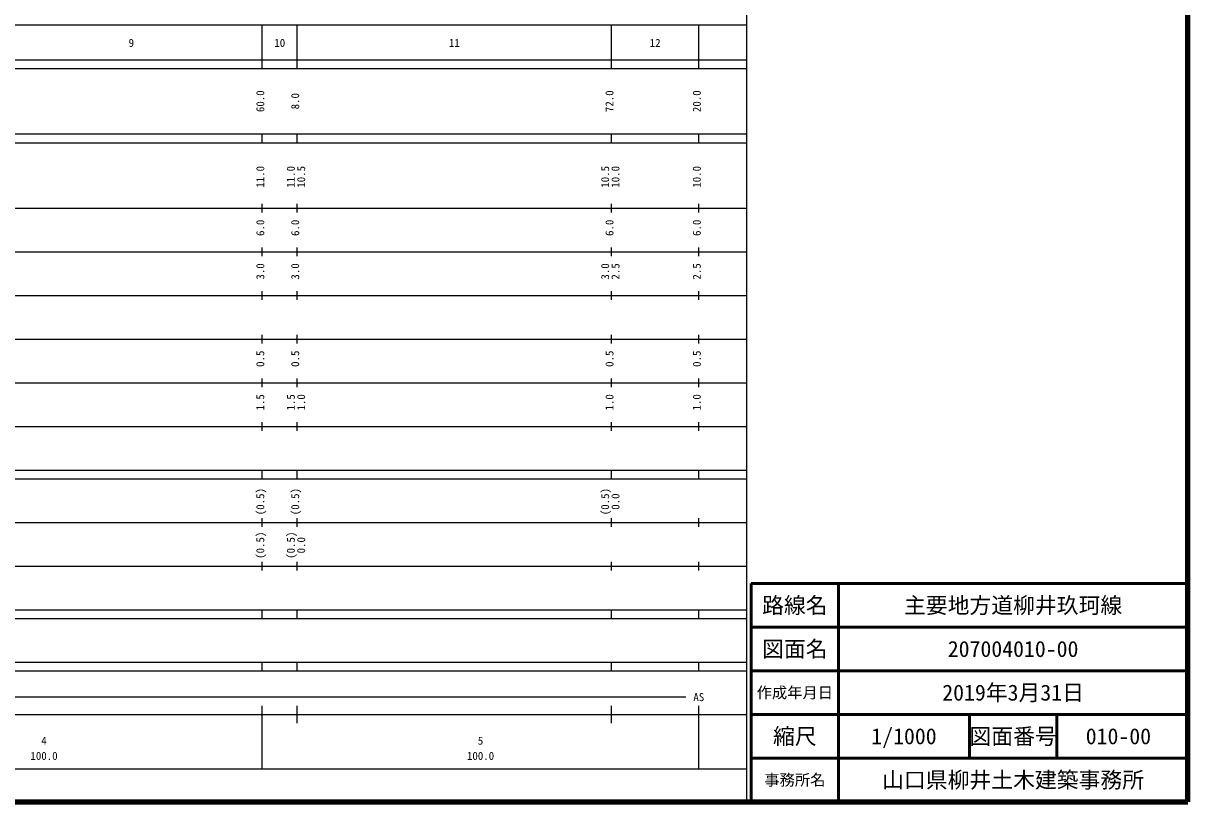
# Model space of a CAD drawing. Units: millimetres on the paper, enlarged 1000 times. Extents: x 40000 to 680000, y 20000 to 380000.
# Drawn here: x 413250 to 680000, y 20000 to 198357 of the extents above; entities that cross this region are included whole.
import ezdxf
from ezdxf.enums import TextEntityAlignment as Align

# ---------------------------------------------------------------- set-up
doc = ezdxf.new("R2010")
doc.units = ezdxf.units.MM
doc.header["$LTSCALE"] = 1000
for name, color, linetype, lineweight in [('M-TTL', 2, 'Continuous', 140), ('M-TTL-BAND', 7, 'Continuous', 25), ('M-TTL-FRAM', 2, 'Continuous', 50), ('M-TTL-LINE', 7, 'Continuous', 50)]:
    doc.layers.add(name, color=color, linetype=linetype, lineweight=lineweight)
doc.layers.add('M-TTL-TXT', color=7, linetype='Continuous')
doc.styles.add('ＭＳ ゴシック', font='')
doc.styles.get('ＭＳ ゴシック').set_extended_font_data('MS Gothic')

msp = doc.modelspace()

# ---------------------------------------------------------------- linework, layer by layer
at = {"layer": 'M-TTL'}
for p, q in [((680000, 20000), (680000, 380000)), ((40000, 20000), (680000, 20000))]:
    msp.add_line(p, q, dxfattribs=at)
at = {"layer": 'M-TTL-BAND'}
for p, q in [((579000, 20000), (579000, 370000)), ((68000, 198000), (579000, 198000)), ((468000, 188000), (468000, 198000)), ((468000, 188000), (468000, 198000)), ((476000, 188000), (476000, 198000)), ((548000, 188000), (548000, 198000)), ((568000, 188000), (568000, 198000)), ((568000, 188000), (568000, 198000)), ((40000, 190000), (579000, 190000)), ((40000, 188000), (579000, 188000)), ((40000, 173000), (579000, 173000)), ((40000, 171000), (579000, 171000)), ((468000, 171000), (468000, 173000)), ((468000, 171000), (468000, 173000)), ((476000, 171000), (476000, 173000)), ((548000, 171000), (548000, 173000)), ((568000, 171000), (568000, 173000)), ((568000, 171000), (568000, 173000)), ((40000, 156000), (579000, 156000)), ((468000, 155000), (468000, 157000)), ((468000, 155000), (468000, 157000)), ((476000, 155000), (476000, 157000)), ((548000, 155000), (548000, 157000)), ((568000, 155000), (568000, 157000)), ((568000, 155000), (568000, 157000)), ((468000, 145000), (468000, 147000)), ((468000, 145000), (468000, 147000)), ((476000, 145000), (476000, 147000)), ((548000, 145000), (548000, 147000)), ((568000, 145000), (568000, 147000)), ((568000, 145000), (568000, 147000)), ((46000, 146000), (579000, 146000)), ((468000, 135000), (468000, 137000)), ((468000, 135000), (468000, 137000)), ((476000, 135000), (476000, 137000)), ((548000, 135000), (548000, 137000)), ((568000, 135000), (568000, 137000)), ((568000, 135000), (568000, 137000)), ((52000, 136000), (579000, 136000)), ((46000, 126000), (579000, 126000)), ((468000, 125000), (468000, 127000)), ((468000, 125000), (468000, 127000)), ((476000, 125000), (476000, 127000)), ((548000, 125000), (548000, 127000)), ((568000, 125000), (568000, 127000)), ((568000, 125000), (568000, 127000)), ((52000, 116000), (579000, 116000)), ((468000, 115000), (468000, 117000)), ((468000, 115000), (468000, 117000)), ((476000, 115000), (476000, 117000)), ((548000, 115000), (548000, 117000)), ((568000, 115000), (568000, 117000)), ((568000, 115000), (568000, 117000)), ((468000, 105000), (468000, 107000)), ((468000, 105000), (468000, 107000)), ((476000, 105000), (476000, 107000)), ((548000, 105000), (548000, 107000)), ((568000, 105000), (568000, 107000)), ((568000, 105000), (568000, 107000)), ((46000, 106000), (579000, 106000)), ((40000, 96000), (579000, 96000)), ((40000, 94000), (579000, 94000)), ((468000, 94000), (468000, 96000)), ((468000, 94000), (468000, 96000)), ((476000, 94000), (476000, 96000)), ((548000, 94000), (548000, 96000)), ((568000, 94000), (568000, 96000)), ((568000, 94000), (568000, 96000)), ((49000, 84000), (579000, 84000)), ((468000, 83000), (468000, 85000)), ((468000, 83000), (468000, 85000)), ((476000, 83000), (476000, 85000)), ((548000, 83000), (548000, 85000)), ((568000, 83000), (568000, 85000)), ((568000, 83000), (568000, 85000)), ((468000, 73000), (468000, 75000)), ((468000, 73000), (468000, 75000)), ((476000, 73000), (476000, 75000)), ((548000, 73000), (548000, 75000)), ((568000, 73000), (568000, 75000)), ((568000, 73000), (568000, 75000)), ((40000, 74000), (579000, 74000)), ((40000, 64000), (579000, 64000)), ((40000, 62000), (579000, 62000)), ((468000, 62000), (468000, 64000)), ((468000, 62000), (468000, 64000)), ((476000, 62000), (476000, 64000)), ((548000, 62000), (548000, 64000)), ((568000, 62000), (568000, 64000)), ((568000, 62000), (568000, 64000)), ((40000, 52000), (579000, 52000)), ((468000, 50000), (468000, 52000)), ((468000, 50000), (468000, 52000)), ((476000, 50000), (476000, 52000)), ((548000, 50000), (548000, 52000)), ((568000, 50000), (568000, 52000)), ((568000, 50000), (568000, 52000)), ((40000, 50000), (579000, 50000)), ((71000, 44000), (565000, 44000)), ((468000, 27500), (468000, 42000)), ((468000, 27500), (468000, 42000)), ((476000, 38000), (476000, 42000)), ((548000, 38000), (548000, 42000)), ((568000, 27500), (568000, 42000)), ((568000, 27500), (568000, 42000)), ((40000, 40000), (579000, 40000)), ((68000, 27500), (579000, 27500))]:
    msp.add_line(p, q, dxfattribs=at)
at = {"layer": 'M-TTL-FRAM'}
for p, q in [((680000, 70000), (580000, 70000)), ((580000, 70000), (580000, 20000))]:
    msp.add_line(p, q, dxfattribs=at)
at = {"layer": 'M-TTL-LINE'}
for p, q in [((600000, 70000), (600000, 20000)), ((680000, 60000), (580000, 60000)), ((680000, 50000), (580000, 50000)), ((680000, 40000), (580000, 40000)), ((630000, 40000), (630000, 30000)), ((650000, 40000), (650000, 30000)), ((680000, 30000), (580000, 30000))]:
    msp.add_line(p, q, dxfattribs=at)

# ---------------------------------------------------------------- texts
at = {"layer": 'M-TTL-BAND', "style": 'ＭＳ ゴシック'}
for s, p in [('9', (438000, 192405)), ('10', (472000, 192405)), ('11', (512000, 192405)), ('12', (558000, 192405)), ('AS', (568000, 42500)), ('4', (418000, 32523)), ('5', (518000, 32523)), ('100.0', (418000, 29033)), ('100.0', (518000, 29033))]:
    msp.add_text(s, height=1833, dxfattribs=at).set_placement(p, align=Align.BOTTOM_CENTER)
for s, p in [('60.0', (469000, 180500)), ('8.0', (477000, 180500)), ('72.0', (549000, 180500)), ('20.0', (569000, 180500)), ('11.0', (469000, 163174)), ('11.0', (476000, 163174)), ('10.5', (478370, 163174)), ('10.5', (548000, 163174)), ('10.0', (550370, 163174)), ('10.0', (569000, 163174)), ('6.0', (469000, 151500)), ('6.0', (477000, 151500)), ('6.0', (549000, 151500)), ('6.0', (569000, 151500)), ('3.0', (469000, 141500)), ('3.0', (477000, 141500)), ('3.0', (548000, 141500)), ('2.5', (550370, 141500)), ('2.5', (569000, 141500)), ('0.5', (469000, 121500)), ('0.5', (477000, 121500)), ('0.5', (549000, 121500)), ('0.5', (569000, 121500)), ('1.5', (469000, 111500)), ('1.5', (476000, 111500)), ('1.0', (478370, 111500)), ('1.0', (549000, 111500)), ('1.0', (569000, 111500)), ('(0.5)', (469000, 88764)), ('(0.5)', (477000, 88764)), ('(0.5)', (548000, 88764)), ('0.0', (550370, 88764)), ('(0.5)', (469000, 78764)), ('(0.5)', (476000, 78764)), ('0.0', (478370, 78764))]:
    msp.add_text(s, height=1833, rotation=90, dxfattribs=at).set_placement(p, align=Align.BOTTOM_CENTER)
at = {"layer": 'M-TTL-TXT', "style": 'ＭＳ ゴシック'}
for s, height, p in [('路線名', 3666, (590000, 65000)), ('路線名', 3666, (590000, 65000)), ('主要地方道柳井玖珂線', 3666, (640000, 65000)), ('図面名', 3666, (590000, 55000)), ('図面名', 3666, (590000, 55000)), ('207004010-00', 3666, (640000, 55000)), ('作成年月日', 2566, (590000, 45000)), ('作成年月日', 2566, (590000, 45000)), ('2019年3月31日', 3666, (640000, 45000)), ('縮尺', 3666, (590000, 35000)), ('縮尺', 3666, (590000, 35000)), ('1/1000', 3666, (615000, 35000)), ('図面番号', 3666, (640000, 35000)), ('図面番号', 3666, (640000, 35000)), ('010-00', 3666, (664125, 35000)), ('山口県柳井土木建築事務所', 3666, (640000, 25000)), ('事務所名', 2566, (590000, 25000)), ('事務所名', 2566, (590000, 25000))]:
    msp.add_text(s, height=height, dxfattribs=at).set_placement(p, align=Align.MIDDLE_CENTER)

doc.saveas('drawing.dxf')
